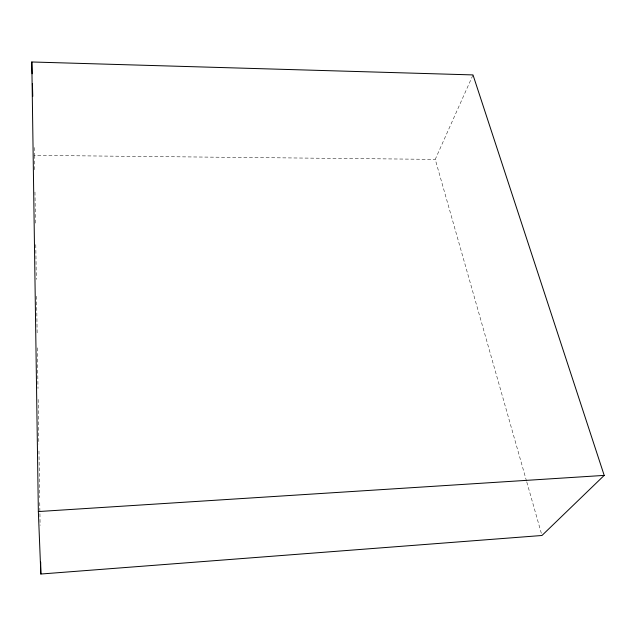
<?xml version="1.0" encoding="UTF-8"?>
<svg xmlns="http://www.w3.org/2000/svg" width="636" height="636" viewBox="0 0 636 636"><rect width="100%" height="100%" fill="white"/><g stroke="black" fill="none" stroke-linecap="round" stroke-linejoin="round"><path stroke-width="0.48" stroke-dasharray="3.18 2.39" d="M526.521 481.078L435.239 159.382L473.009 74.921M34.185 147.512L34.408 155.375L435.239 159.382M526.791 482.032L541.959 535.488M34.408 155.375L34.638 170.257M34.972 192.08L35.481 224.818M35.783 244.661L36.316 279.379M36.578 296.249L37.158 333.948M37.373 347.836L38.001 388.509M38.168 399.424L38.852 444.063M38.963 451.011L39.678 497.638M39.758 502.599L40.108 525.415"/><path stroke-width="0.95" d="M604.2 475.394L541.959 535.488L40.855 574.022L38.351 511.551L31.8 61.978L473.009 74.921L604.2 475.394L38.351 511.551M31.8 61.978L32.126 73.776M32.404 83.602L32.762 96.386M40.672 562.121L40.855 574.022"/></g></svg>
